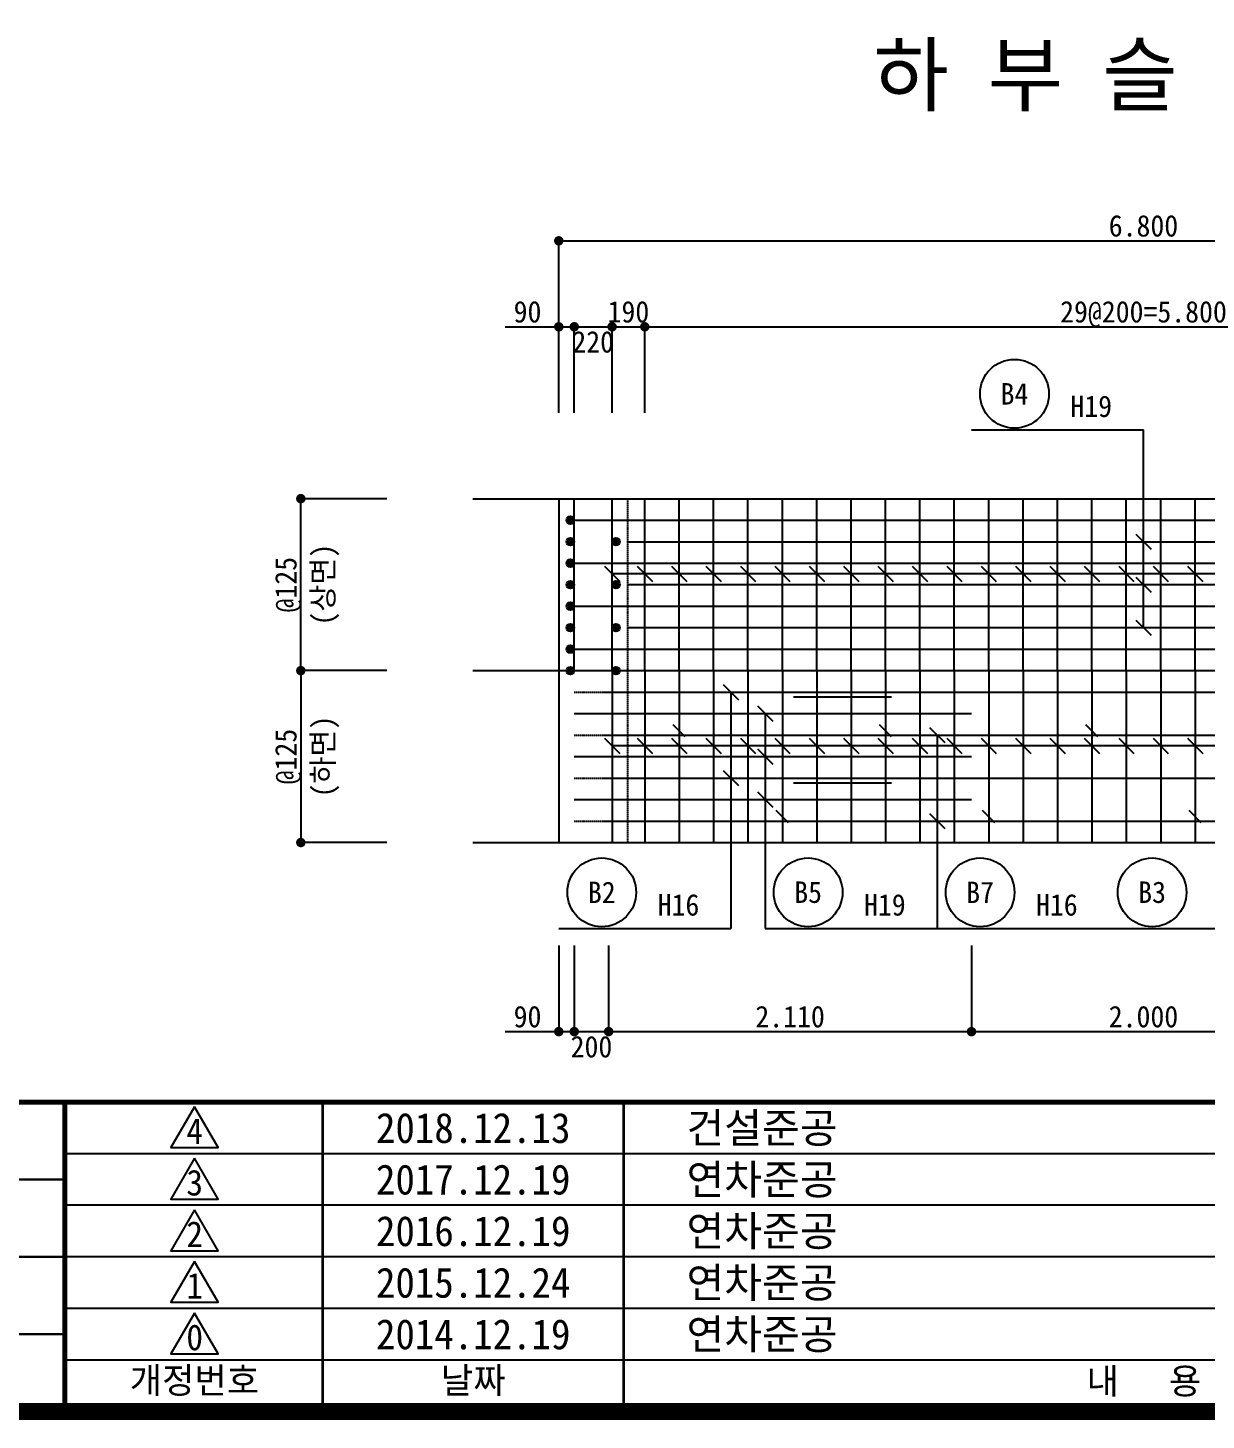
# Model space of a CAD drawing. Header units: millimetres. Extents: x 591441 to 633491, y -93232 to -63532.
# Drawn here: x 605976 to 612828, y -92282 to -84183 of the extents above; entities that cross this region are included whole.
import ezdxf
from ezdxf.enums import TextEntityAlignment as Align

# ---------------------------------------------------------------- set-up
doc = ezdxf.new("R2010")
doc.units = ezdxf.units.MM
for name, pattern in [('A-CENTR01', [2, 1.25, -0.25, 0.25, -0.25]), ('A-DASHD01', [0.75, 0.5, -0.25]), ('A-HIDDN01', [0.375, 0.25, -0.125])]:
    doc.linetypes.add(name, pattern=pattern)
for name, color, linetype in [('CS-CNTL', 1, 'A-CENTR01'), ('CS-CONC-MAJR', 4, 'Continuous'), ('CS-DIML', 1, 'Continuous'), ('CS-DIMT', 3, 'Continuous'), ('CS-MISC', 3, 'Continuous'), ('CS-RBAR-EREC', 6, 'Continuous'), ('CS-RBAR-MAJR', 6, 'Continuous'), ('CS-SYMB-LIN3', 1, 'Continuous'), ('CS-TEXT', 3, 'Continuous'), ('CX-BORD', 3, 'Continuous'), ('CX-BORD-LIN1', 4, 'Continuous'), ('CX-BORD-LIN2', 3, 'Continuous'), ('CX-BORD-TEX2', 7, 'Continuous'), ('CX-BORD-TEX3', 6, 'Continuous'), ('CZ-TEX1', 6, 'Continuous')]:
    doc.layers.add(name, color=color, linetype=linetype)
doc.styles.add('A_STANDARD', font='DotumChe.ttf')
doc.styles.add('HY울L', font='DotumChe.ttf')
doc.styles.add('TB_TEXT', font='DotumChe.ttf')
doc.styles.add('TB_WMTXT', font='DotumChe.ttf')

# ---------------------------------------------------------------- blocks, each defined once
blk = doc.blocks.new('CXBLKA1-KHCA')
at = {"layer": 'CX-BORD-LIN1', "const_width": 0.4}
blk.add_lwpolyline([(808.146, 1279.539), (648.946, 1279.539), (648.946, 1390.339), (808.146, 1390.339)], close=True, dxfattribs=at)
at = {"layer": 'CX-BORD-LIN1'}
for points, const_width in [([(808.146, 1286.739), (648.946, 1286.739)], 0.12), ([(702.946, 1279.539), (702.946, 1286.739)], 0.12), ([(708.946, 1279.539), (708.946, 1286.739)], 0.06), ([(715.946, 1279.539), (715.946, 1286.739)], 0.06), ([(760.546, 1280.739), (702.946, 1280.739)], 0.04)]:
    blk.add_lwpolyline(points, dxfattribs=dict(at, const_width=const_width))
for points in [[(705.963, 1286.632), (705.414, 1285.682), (706.512, 1285.682)], [(705.963, 1285.432), (705.414, 1284.482), (706.512, 1284.482)], [(705.963, 1284.232), (705.414, 1283.282), (706.512, 1283.282)], [(705.963, 1283.032), (705.414, 1282.082), (706.512, 1282.082)], [(705.963, 1281.832), (705.414, 1280.882), (706.512, 1280.882)]]:
    blk.add_lwpolyline(points, close=True, dxfattribs=at)
at = {"layer": 'CX-BORD-LIN2'}
blk.add_line((760.546, 1285.539), (702.946, 1285.539), dxfattribs=at)
at = {"layer": 'CX-BORD-LIN2', "const_width": 0.06}
for points in [[(702.946, 1284.939), (674.946, 1284.939)], [(702.946, 1283.139), (674.946, 1283.139)], [(702.946, 1281.339), (674.946, 1281.339)]]:
    blk.add_lwpolyline(points, dxfattribs=at)
at = {"layer": 'CX-BORD-LIN2'}
for points in [[(760.546, 1284.339), (702.946, 1284.339)], [(760.546, 1283.139), (702.946, 1283.139)], [(760.546, 1281.939), (702.946, 1281.939)]]:
    blk.add_lwpolyline(points, dxfattribs=at)
at = {"layer": 'CX-BORD-LIN1', "style": 'TB_TEXT'}
for tag, height, p in [('TR_RDAT5', 0.7, (712.446, 1286.139)), ('TR_DGN5', 0.7, (739.17, 1286.139)), ('TR_CHK5', 0.7, (747.17, 1286.139)), ('TR_APP5', 0.7, (755.17, 1286.139)), ('TR_RNUM5', 0.6, (705.967, 1286.067)), ('TR_RNUM4', 0.6, (705.967, 1284.867)), ('TR_RDAT4', 0.7, (712.446, 1284.939)), ('TR_DGN4', 0.7, (739.17, 1284.939)), ('TR_CHK4', 0.7, (747.17, 1284.939)), ('TR_APP4', 0.7, (755.17, 1284.939)), ('TR_RNUM3', 0.6, (705.967, 1283.667)), ('TR_RDAT3', 0.7, (712.446, 1283.739)), ('TR_DGN3', 0.7, (739.17, 1283.739)), ('TR_CHK3', 0.7, (747.17, 1283.739)), ('TR_APP3', 0.7, (755.17, 1283.739)), ('TR_RDAT2', 0.7, (712.446, 1282.539)), ('TR_DGN2', 0.7, (739.17, 1282.539)), ('TR_CHK2', 0.7, (747.17, 1282.539)), ('TR_APP2', 0.7, (755.17, 1282.539)), ('TR_RNUM2', 0.6, (705.967, 1282.467)), ('TR_RDAT1', 0.7, (712.446, 1281.339)), ('TR_DGN1', 0.7, (739.17, 1281.339)), ('TR_CHK1', 0.7, (747.17, 1281.339)), ('TR_APP1', 0.7, (755.17, 1281.339)), ('TR_RNUM1', 0.6, (705.967, 1281.267))]:
    blk.add_attdef(tag, text='', height=height, dxfattribs=at).set_placement(p, align=Align.MIDDLE_CENTER)
for tag, p in [('TR_RCON5', (717.407, 1286.139)), ('TR_RCON4', (717.407, 1284.939)), ('TR_RCON3', (717.407, 1283.739)), ('TR_RCON2', (717.407, 1282.539)), ('TR_RCON1', (717.407, 1281.339))]:
    blk.add_attdef(tag, text='', height=0.7, dxfattribs=at).set_placement(p, align=Align.MIDDLE_LEFT)
at = {"layer": 'CX-BORD-LIN2', "style": 'TB_TEXT'}
blk.add_attdef('TD_VERSION', text='', height=0.6, rotation=90, dxfattribs=at).set_placement((809.046, 1289.142), align=Align.MIDDLE_CENTER)
at = {"layer": 'CX-BORD-TEX2', "style": 'TB_WMTXT'}
for tag, height, p in [('TB_CNAME', 1, (652.015, 1385.906)), ('TB_CSCOP', 0.8, (652.273, 1384.306))]:
    blk.add_attdef(tag, text='', height=height, dxfattribs=at).set_placement(p, align=Align.BOTTOM_LEFT)
at = {"layer": 'CX-BORD-TEX2', "style": 'HY울L'}
for tag, height, p in [('TB_MTITIL', 2, (728.546, 1386.204)), ('TB_STITL', 1.4, (728.546, 1383.204))]:
    blk.add_attdef(tag, text='', height=height, dxfattribs=at).set_placement(p, align=Align.MIDDLE_CENTER)
at = {"layer": 'CX-BORD-TEX3', "style": 'TB_TEXT'}
for s, p in [('개정번호', (705.962, 1280.272)), ('날짜', (712.446, 1280.272)), ('내   용', (728.046, 1280.256))]:
    blk.add_text(s, height=0.6, dxfattribs=at).set_placement(p, align=Align.MIDDLE)
for tag, height, p in [('TD_LNDST', 0.9, (691.946, 1285.839)), ('TD_DSECT', 0.9, (770.046, 1285.839)), ('TD_DDIST', 0.9, (779.846, 1285.839)), ('TD_DNAME_TOP', 0.9, (799.946, 1285.131)), ('TD_DCOMP', 0.9, (691.946, 1284.057)), ('TD_CSECT', 0.9, (770.046, 1284.039)), ('TD_CDIST', 0.9, (779.846, 1284.039)), ('TD_DNAME_MAIN', 0.9, (799.946, 1283.834)), ('TD_DNAME_BOT', 0.6, (799.946, 1282.589)), ('TD_CCOMP', 0.9, (691.946, 1282.258)), ('TD_HSCAL', 0.9, (773.123, 1282.289)), ('TD_VSCAL', 0.9, (780.318, 1282.289)), ('TD_CNAME', 1, (661.946, 1281.058)), ('TD_FIELD', 0.9, (684.946, 1280.564)), ('TD_CSTEP', 0.9, (699.095, 1280.564)), ('TD_DWGCODE', 0.9, (776.346, 1280.497)), ('TD_DWGNO', 0.9, (799.946, 1280.54))]:
    blk.add_attdef(tag, text='', height=height, dxfattribs=at).set_placement(p, align=Align.MIDDLE_CENTER)

msp = doc.modelspace()

# ---------------------------------------------------------------- linework, layer by layer
at = {"layer": 'CS-CNTL', "linetype": 'A-DASHD01'}
for p, q in [((608563.7, -86921.5), (616363.7, -86921.5)), ((608563.7, -87921.5), (616363.7, -87921.5)), ((608563.7, -88921.5), (616363.7, -88921.5))]:
    msp.add_line(p, q, dxfattribs=at)
at = {"layer": 'CS-CONC-MAJR'}
msp.add_line((609063.7, -86921.5), (609063.7, -88921.5), dxfattribs=at)
at = {"layer": 'CS-CONC-MAJR', "linetype": 'A-HIDDN01'}
msp.add_line((609463.7, -86921.5), (609463.7, -88921.5), dxfattribs=at)
at = {"layer": 'CS-DIML'}
for p, q in [((609063.7, -85921.5), (609063.7, -85396.5)), ((609063.7, -85421.5), (615863.7, -85421.5)), ((608751.2, -85921.5), (609063.7, -85921.5)), ((609063.7, -86421.5), (609063.7, -85896.5)), ((609063.7, -85921.5), (609153.7, -85921.5)), ((609153.7, -86421.5), (609153.7, -85896.5)), ((609153.7, -85921.5), (609373.7, -85921.5)), ((609373.7, -86421.5), (609373.7, -85896.5)), ((609373.7, -85921.5), (609563.7, -85921.5)), ((609563.7, -86421.5), (609563.7, -85896.5)), ((609563.7, -85921.5), (615363.7, -85921.5)), ((612463.7, -87671.5), (612463.7, -86521.5)), ((608063.7, -86921.5), (607538.7, -86921.5)), ((607563.7, -87921.5), (607563.7, -86921.5)), ((616263.7, -87359), (609373.7, -87359)), ((608063.7, -87921.5), (607538.7, -87921.5)), ((608063.7, -87921.5), (607538.7, -87921.5)), ((607563.7, -87921.5), (607563.7, -88921.5)), ((610063.7, -88046.5), (610063.7, -89421.5)), ((610263.7, -88171.5), (610263.7, -89421.5)), ((616263.7, -88359), (609373.7, -88359)), ((611263.7, -88296.5), (611263.7, -89421.5)), ((608063.7, -88921.5), (607538.7, -88921.5)), ((609063.7, -89521.5), (609063.7, -90046.5)), ((609153.7, -89521.5), (609153.7, -90046.5)), ((609353.7, -89521.5), (609353.7, -90046.5)), ((611463.7, -89521.5), (611463.7, -90046.5)), ((608751.2, -90021.5), (609063.7, -90021.5)), ((609063.7, -90021.5), (609153.7, -90021.5)), ((609153.7, -90021.5), (609353.7, -90021.5)), ((609353.7, -90021.5), (611463.7, -90021.5)), ((611463.7, -90021.5), (613463.7, -90021.5))]:
    msp.add_line(p, q, dxfattribs=at)
at = {"layer": 'CS-MISC'}
for p, q in [((612419.5, -87127.3), (612507.9, -87215.7)), ((609329.5, -87314.8), (609417.9, -87403.2)), ((609519.5, -87314.8), (609607.9, -87403.2)), ((609719.5, -87314.8), (609807.9, -87403.2)), ((609919.5, -87314.8), (610007.9, -87403.2)), ((610119.5, -87314.8), (610207.9, -87403.2)), ((610319.5, -87314.8), (610407.9, -87403.2)), ((610519.5, -87314.8), (610607.9, -87403.2)), ((610719.5, -87314.8), (610807.9, -87403.2)), ((610919.5, -87314.8), (611007.9, -87403.2)), ((611119.5, -87314.8), (611207.9, -87403.2)), ((611319.5, -87314.8), (611407.9, -87403.2)), ((611519.5, -87314.8), (611607.9, -87403.2)), ((611719.5, -87314.8), (611807.9, -87403.2)), ((611919.5, -87314.8), (612007.9, -87403.2)), ((612119.5, -87314.8), (612207.9, -87403.2)), ((612319.5, -87314.8), (612407.9, -87403.2)), ((612419.5, -87377.3), (612507.9, -87465.7)), ((612519.5, -87314.8), (612607.9, -87403.2)), ((612719.5, -87314.8), (612807.9, -87403.2)), ((612419.5, -87627.3), (612507.9, -87715.7)), ((610019.5, -88002.3), (610107.9, -88090.7)), ((610219.5, -88127.3), (610307.9, -88215.7)), ((611219.5, -88252.3), (611307.9, -88340.7)), ((609329.5, -88314.8), (609417.9, -88403.2)), ((609519.5, -88314.8), (609607.9, -88403.2)), ((609719.5, -88314.8), (609807.9, -88403.2)), ((609919.5, -88314.8), (610007.9, -88403.2)), ((610119.5, -88314.8), (610207.9, -88403.2)), ((610319.5, -88314.8), (610407.9, -88403.2)), ((610519.5, -88314.8), (610607.9, -88403.2)), ((610719.5, -88314.8), (610807.9, -88403.2)), ((610919.5, -88314.8), (611007.9, -88403.2)), ((611119.5, -88314.8), (611207.9, -88403.2)), ((611319.5, -88314.8), (611407.9, -88403.2)), ((611519.5, -88314.8), (611607.9, -88403.2)), ((611719.5, -88314.8), (611807.9, -88403.2)), ((611919.5, -88314.8), (612007.9, -88403.2)), ((612119.5, -88314.8), (612207.9, -88403.2)), ((612319.5, -88314.8), (612407.9, -88403.2)), ((612519.5, -88314.8), (612607.9, -88403.2)), ((612719.5, -88314.8), (612807.9, -88403.2)), ((610219.5, -88377.3), (610307.9, -88465.7)), ((610019.5, -88502.3), (610107.9, -88590.7)), ((610219.5, -88627.3), (610307.9, -88715.7)), ((611219.5, -88752.3), (611307.9, -88840.7))]:
    msp.add_line(p, q, dxfattribs=at)
at = {"layer": 'CS-MISC', "color": 1, "const_width": 27.5}
for points in [[(609063.7, -85407.8, 1), (609063.7, -85435.3, 1)], [(609063.7, -85907.8, 1), (609063.7, -85935.3, 1)], [(609153.7, -85907.8, 1), (609153.7, -85935.3, 1)], [(609153.7, -85907.8, 1), (609153.7, -85935.3, 1)], [(609373.7, -85907.8, 1), (609373.7, -85935.3, 1)], [(609373.7, -85907.8, 1), (609373.7, -85935.3, 1)], [(609563.7, -85907.8, 1), (609563.7, -85935.3, 1)], [(609563.7, -85907.8, 1), (609563.7, -85935.3, 1)], [(607563.7, -86907.8, 1), (607563.7, -86935.3, 1)], [(607563.7, -87907.8, 1), (607563.7, -87935.3, 1)], [(607563.7, -87907.8, 1), (607563.7, -87935.3, 1)], [(607563.7, -88907.8, 1), (607563.7, -88935.3, 1)], [(609063.7, -90007.8, 1), (609063.7, -90035.3, 1)], [(609153.7, -90007.8, 1), (609153.7, -90035.3, 1)], [(609153.7, -90007.8, 1), (609153.7, -90035.3, 1)], [(609353.7, -90007.8, 1), (609353.7, -90035.3, 1)], [(609353.7, -90007.8, 1), (609353.7, -90035.3, 1)], [(611463.7, -90007.8, 1), (611463.7, -90035.3, 1)], [(611463.7, -90007.8, 1), (611463.7, -90035.3, 1)]]:
    msp.add_lwpolyline(points, format="xyb", close=True, dxfattribs=at)
at = {"layer": 'CS-RBAR-EREC'}
for p, q in [((609153.7, -87921.5), (609153.7, -86921.5)), ((609373.7, -87921.5), (609373.7, -86921.5)), ((609563.7, -87921.5), (609563.7, -86921.5)), ((609763.7, -87921.5), (609763.7, -86921.5)), ((609963.7, -87921.5), (609963.7, -86921.5)), ((610163.7, -87921.5), (610163.7, -86921.5)), ((610363.7, -87921.5), (610363.7, -86921.5)), ((610563.7, -87921.5), (610563.7, -86921.5)), ((610763.7, -87921.5), (610763.7, -86921.5)), ((610963.7, -87921.5), (610963.7, -86921.5)), ((611163.7, -87921.5), (611163.7, -86921.5)), ((611363.7, -87921.5), (611363.7, -86921.5)), ((611563.7, -87921.5), (611563.7, -86921.5)), ((611763.7, -87921.5), (611763.7, -86921.5)), ((611963.7, -87921.5), (611963.7, -86921.5)), ((612163.7, -87921.5), (612163.7, -86921.5)), ((612363.7, -87921.5), (612363.7, -86921.5)), ((612563.7, -87921.5), (612563.7, -86921.5)), ((612763.7, -87921.5), (612763.7, -86921.5)), ((609373.7, -87921.5), (609373.7, -88921.5)), ((609563.7, -87921.5), (609563.7, -88921.5)), ((609763.7, -87921.5), (609763.7, -88921.5)), ((609963.7, -87921.5), (609963.7, -88921.5)), ((610163.7, -87921.5), (610163.7, -88921.5)), ((610363.7, -87921.5), (610363.7, -88921.5)), ((610563.7, -87921.5), (610563.7, -88921.5)), ((610763.7, -87921.5), (610763.7, -88921.5)), ((610963.7, -87921.5), (610963.7, -88921.5)), ((611163.7, -87921.5), (611163.7, -88921.5)), ((611363.7, -87921.5), (611363.7, -88921.5)), ((611563.7, -87921.5), (611563.7, -88921.5)), ((611763.7, -87921.5), (611763.7, -88921.5)), ((611963.7, -87921.5), (611963.7, -88921.5)), ((612163.7, -87921.5), (612163.7, -88921.5)), ((612363.7, -87921.5), (612363.7, -88921.5)), ((612563.7, -87921.5), (612563.7, -88921.5)), ((612763.7, -87921.5), (612763.7, -88921.5)), ((609799.1, -88306.9), (609728.4, -88236.2)), ((610999.1, -88306.9), (610928.4, -88236.2)), ((612199.1, -88306.9), (612128.4, -88236.2)), ((610399.1, -88806.9), (610328.4, -88736.2)), ((611599.1, -88806.9), (611528.4, -88736.2)), ((612799.1, -88806.9), (612728.4, -88736.2))]:
    msp.add_line(p, q, dxfattribs=at)
at = {"layer": 'CS-RBAR-MAJR', "linetype": 'Continuous'}
for p, q in [((609153.7, -87046.5), (615773.7, -87046.5)), ((609463.7, -87171.5), (615463.7, -87171.5)), ((609153.7, -87296.5), (615773.7, -87296.5)), ((609463.7, -87421.5), (615463.7, -87421.5)), ((609153.7, -87546.5), (615773.7, -87546.5)), ((609463.7, -87671.5), (615463.7, -87671.5)), ((609153.7, -87796.5), (615773.7, -87796.5)), ((609323.7, -88046.5), (610998.7, -88046.5)), ((610428.7, -88046.5), (615603.7, -88046.5)), ((610998.7, -88076.5), (610428.7, -88076.5)), ((609153.7, -88171.5), (609353.7, -88171.5)), ((609353.7, -88171.5), (611463.7, -88171.5)), ((609323.7, -88296.5), (613498.7, -88296.5)), ((609153.7, -88421.5), (609353.7, -88421.5)), ((609353.7, -88421.5), (611463.7, -88421.5)), ((609323.7, -88546.5), (610998.7, -88546.5)), ((610428.7, -88546.5), (615603.7, -88546.5)), ((610998.7, -88576.5), (610428.7, -88576.5)), ((609153.7, -88671.5), (609353.7, -88671.5)), ((609353.7, -88671.5), (611463.7, -88671.5)), ((609323.7, -88796.5), (613498.7, -88796.5))]:
    msp.add_line(p, q, dxfattribs=at)
at = {"layer": 'CS-RBAR-MAJR', "linetype": 'A-HIDDN01'}
for p, q in [((609153.7, -88046.5), (609323.7, -88046.5)), ((609153.7, -88296.5), (609323.7, -88296.5)), ((609153.7, -88546.5), (609323.7, -88546.5)), ((609153.7, -88796.5), (609323.7, -88796.5))]:
    msp.add_line(p, q, dxfattribs=at)
at = {"layer": 'CS-RBAR-MAJR', "const_width": 22.5}
for points in [[(609142.5, -87046.5, 1), (609120, -87046.5, 1)], [(609142.5, -87171.5, 1), (609120, -87171.5, 1)], [(609407.5, -87171.5, 1), (609385, -87171.5, 1)], [(609142.5, -87296.5, 1), (609120, -87296.5, 1)], [(609142.5, -87421.5, 1), (609120, -87421.5, 1)], [(609407.5, -87421.5, 1), (609385, -87421.5, 1)], [(609142.5, -87546.5, 1), (609120, -87546.5, 1)], [(609142.5, -87671.5, 1), (609120, -87671.5, 1)], [(609407.5, -87671.5, 1), (609385, -87671.5, 1)], [(609142.5, -87796.5, 1), (609120, -87796.5, 1)], [(609142.5, -87921.5, 1), (609120, -87921.5, 1)], [(609407.5, -87921.5, 1), (609385, -87921.5, 1)]]:
    msp.add_lwpolyline(points, format="xyb", close=True, dxfattribs=at)
at = {"layer": 'CS-RBAR-MAJR'}
for centre in [(609131.2, -87046.5), (609131.2, -87171.5), (609396.2, -87171.5), (609131.2, -87296.5), (609131.2, -87421.5), (609396.2, -87421.5), (609131.2, -87546.5), (609131.2, -87671.5), (609396.2, -87671.5), (609131.2, -87796.5), (609131.2, -87921.5), (609396.2, -87921.5)]:
    msp.add_circle(centre, 22.5, dxfattribs=at)
at = {"layer": 'CS-SYMB-LIN3'}
for p, q in [((611463.7, -86521.5), (612463.7, -86521.5)), ((609063.7, -89421.5), (610063.7, -89421.5)), ((610263.7, -89421.5), (611263.7, -89421.5)), ((611263.7, -89421.5), (612263.7, -89421.5)), ((612263.7, -89421.5), (613263.7, -89421.5))]:
    msp.add_line(p, q, dxfattribs=at)
for centre in [(611713.7, -86311.5), (609313.7, -89211.5), (610513.7, -89211.5), (611513.7, -89211.5), (612513.7, -89211.5)]:
    msp.add_circle(centre, 200, dxfattribs=at)

# ---------------------------------------------------------------- block references
at = {"layer": 'CX-BORD'}
ref = msp.add_blockref('CXBLKA1-KHCA', (430454.7, -412116.4), dxfattribs=dict(at, xscale=250, yscale=250, zscale=250))
ref.add_attrib('TR_RCON5', '건설준공', dxfattribs={"layer": 'CX-BORD-LIN1', "height": 175, "style": 'TB_TEXT'}).set_placement((609806.4, -90581.6), align=Align.MIDDLE_LEFT)
ref.add_attrib('TR_RDAT5', '2018.12.13', dxfattribs={"layer": 'CX-BORD-LIN1', "height": 175, "style": 'TB_TEXT'}).set_placement((608566.2, -90581.6), align=Align.MIDDLE_CENTER)
ref.add_attrib('TR_RNUM5', '4', dxfattribs={"layer": 'CX-BORD-LIN1', "height": 150, "style": 'TB_TEXT'}).set_placement((606946.5, -90599.8), align=Align.MIDDLE_CENTER)
ref.add_attrib('TR_RCON4', '연차준공', dxfattribs={"layer": 'CX-BORD-LIN1', "height": 175, "style": 'TB_TEXT'}).set_placement((609806.4, -90881.6), align=Align.MIDDLE_LEFT)
ref.add_attrib('TR_RDAT4', '2017.12.19', dxfattribs={"layer": 'CX-BORD-LIN1', "height": 175, "style": 'TB_TEXT'}).set_placement((608566.2, -90881.6), align=Align.MIDDLE_CENTER)
ref.add_attrib('TR_RNUM4', '3', dxfattribs={"layer": 'CX-BORD-LIN1', "height": 150, "style": 'TB_TEXT'}).set_placement((606946.5, -90899.8), align=Align.MIDDLE_CENTER)
ref.add_attrib('TR_RCON3', '연차준공', dxfattribs={"layer": 'CX-BORD-LIN1', "height": 175, "style": 'TB_TEXT'}).set_placement((609806.4, -91181.6), align=Align.MIDDLE_LEFT)
ref.add_attrib('TR_RDAT3', '2016.12.19', dxfattribs={"layer": 'CX-BORD-LIN1', "height": 175, "style": 'TB_TEXT'}).set_placement((608566.2, -91181.6), align=Align.MIDDLE_CENTER)
ref.add_attrib('TR_RNUM3', '2', dxfattribs={"layer": 'CX-BORD-LIN1', "height": 150, "style": 'TB_TEXT'}).set_placement((606946.5, -91199.8), align=Align.MIDDLE_CENTER)
ref.add_attrib('TR_RCON2', '연차준공', dxfattribs={"layer": 'CX-BORD-LIN1', "height": 175, "style": 'TB_TEXT'}).set_placement((609806.4, -91481.6), align=Align.MIDDLE_LEFT)
ref.add_attrib('TR_RDAT2', '2015.12.24', dxfattribs={"layer": 'CX-BORD-LIN1', "height": 175, "style": 'TB_TEXT'}).set_placement((608566.2, -91481.6), align=Align.MIDDLE_CENTER)
ref.add_attrib('TR_RNUM2', '1', dxfattribs={"layer": 'CX-BORD-LIN1', "height": 150, "style": 'TB_TEXT'}).set_placement((606946.5, -91499.8), align=Align.MIDDLE_CENTER)
ref.add_attrib('TR_RCON1', '연차준공', dxfattribs={"layer": 'CX-BORD-LIN1', "height": 175, "style": 'TB_TEXT'}).set_placement((609806.4, -91781.6), align=Align.MIDDLE_LEFT)
ref.add_attrib('TR_RDAT1', '2014.12.19', dxfattribs={"layer": 'CX-BORD-LIN1', "height": 175, "style": 'TB_TEXT'}).set_placement((608566.2, -91781.6), align=Align.MIDDLE_CENTER)
ref.add_attrib('TR_RNUM1', '0', dxfattribs={"layer": 'CX-BORD-LIN1', "height": 150, "style": 'TB_TEXT'}).set_placement((606946.5, -91799.8), align=Align.MIDDLE_CENTER)

# ---------------------------------------------------------------- texts
at = {"layer": 'CS-DIMT', "style": 'A_STANDARD'}
for s, p in [('6.800', (612463.7, -85396.5)), ('190', (609468.7, -85896.5)), ('29@200=5.800', (612463.7, -85896.5)), ('220', (609263.7, -86071.5)), ('2.110', (610408.7, -89996.5)), ('2.000', (612463.7, -89996.5)), ('200', (609253.7, -90171.5))]:
    msp.add_text(s, height=125, dxfattribs=at).set_placement(p, align=Align.CENTER)
for p in [(608801.2, -85896.5), (608801.2, -89996.5)]:
    msp.add_text('90', height=125, dxfattribs=at).set_placement(p)
for s, p in [('(상면)', (607754.2, -87421.5)), ('@125', (607538.7, -87421.5)), ('@125', (607538.7, -88421.5)), ('(하면)', (607754.2, -88421.5))]:
    msp.add_text(s, height=125, rotation=90, dxfattribs=at).set_placement(p, align=Align.CENTER)
at = {"layer": 'CS-TEXT', "style": 'A_STANDARD'}
for s, p in [('B4', (611713.7, -86311.5)), ('B2', (609313.7, -89211.5)), ('B5', (610513.7, -89211.5)), ('B7', (611513.7, -89211.5)), ('B3', (612513.7, -89211.5))]:
    msp.add_text(s, height=125, dxfattribs=at).set_placement(p, align=Align.MIDDLE)
for s, p in [('H19', (612038.7, -86446.5)), ('H16', (609638.7, -89346.5)), ('H19', (610838.7, -89346.5)), ('H16', (611838.7, -89346.5))]:
    msp.add_text(s, height=125, dxfattribs=at).set_placement(p)
at = {"layer": 'CZ-TEX1', "style": 'A_STANDARD'}
msp.add_text('하 부 슬 래 브', height=350, dxfattribs=at).set_placement((612442.5, -84630.3), align=Align.CENTER)

doc.saveas('drawing.dxf')
